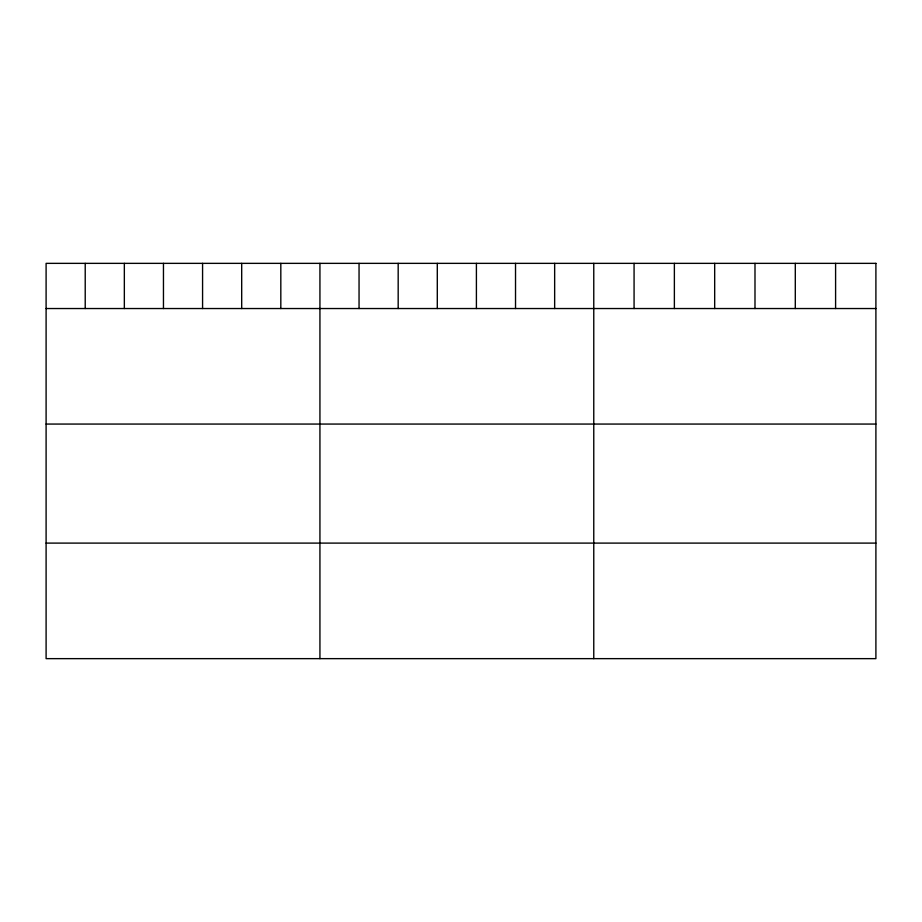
<?xml version="1.0" encoding="UTF-8"?>
<svg xmlns="http://www.w3.org/2000/svg" width="922" height="922" viewBox="0 0 922 922"><rect width="100%" height="100%" fill="white"/><g stroke="black" fill="none" stroke-linecap="round" stroke-linejoin="round"><path stroke-width="1.38" d="M46.1 308.536L875.9 308.536M46.1 424.062L875.9 424.062M46.1 543.104L875.9 543.104M835.597 263.358L835.597 308.536M795.294 263.358L795.294 308.536M754.991 263.358L754.991 308.536M714.677 263.358L714.677 308.536M674.374 263.358L674.374 308.536M634.071 263.358L634.071 308.536M593.768 263.358L593.768 658.642M554.652 263.358L554.652 308.536M515.525 263.358L515.525 308.536M476.409 263.358L476.409 308.536M437.293 263.358L437.293 308.536M398.177 263.358L398.177 308.536M359.05 263.358L359.05 308.536M319.934 263.358L319.934 658.642M280.818 263.358L280.818 308.536M241.691 263.358L241.691 308.536M202.575 263.358L202.575 308.536M163.459 263.358L163.459 308.536M124.343 263.358L124.343 308.536M85.216 263.358L85.216 308.536M875.9 263.358L46.1 263.358L46.1 658.642L875.9 658.642L875.9 263.358"/></g></svg>
